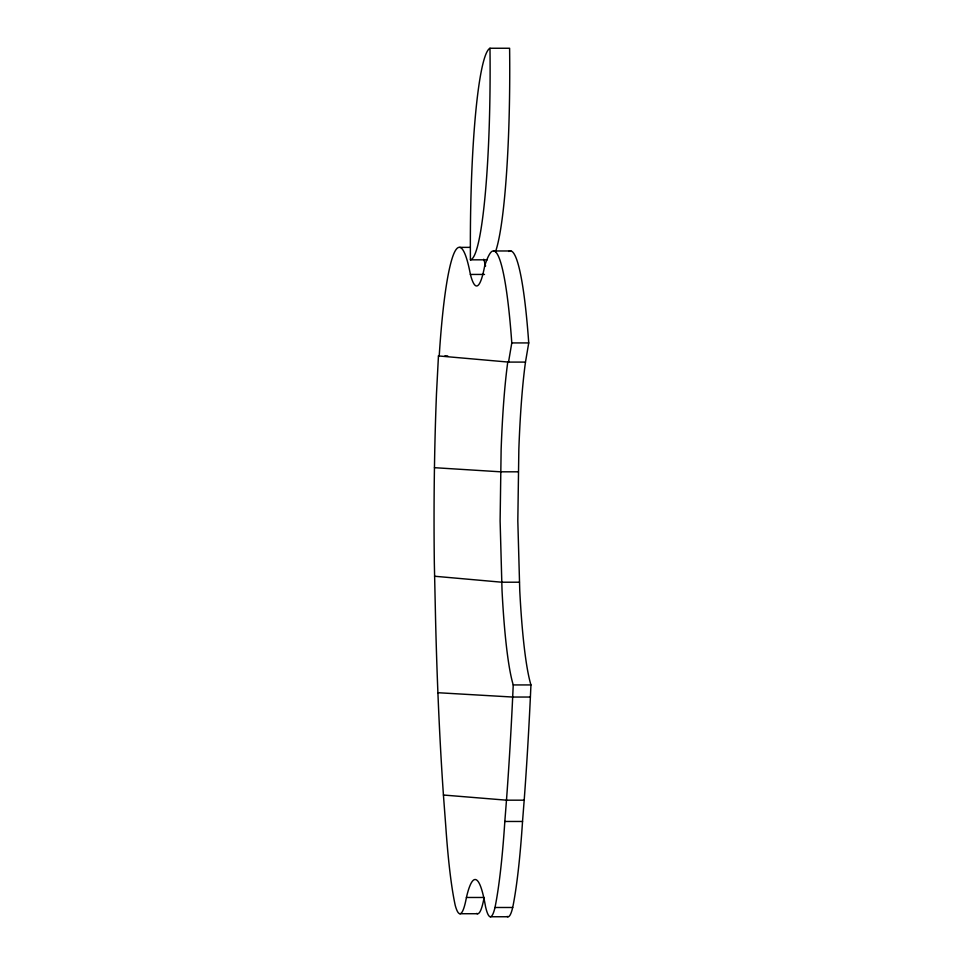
<?xml version="1.0" encoding="UTF-8"?>
<svg xmlns="http://www.w3.org/2000/svg" width="965" height="965" viewBox="0 0 965 965"><rect width="100%" height="100%" fill="white"/><g stroke="black" fill="none" stroke-linecap="round" stroke-linejoin="round"><path stroke-width="1.45" d="M508.796 251.467A209.236 22.135 -90 0 1 528.736 342.925L525.479 362.092L507.759 362.092A185.847 19.662 90 0 0 501.137 449.34L500.111 520.883L502.041 590.713A185.847 19.662 -90 0 0 513.235 684.933L512.68 697.044A622.232 65.837 90 0 1 506.48 800.178L504.828 821.468A239.489 25.343 90 0 1 494.997 907.486A108.14 11.447 90 0 1 485.54 906.654A185.968 19.674 -90 0 0 478.013 881.383A198.428 20.989 90 0 0 466.421 897.474A123.206 13.04 -90 0 1 455.227 905.363A222.686 23.558 -90 0 1 445.782 826.342L443.43 795.027A532.668 56.356 -90 0 1 437.905 692.713A532.668 56.356 90 0 1 435.565 619.277L434.334 563.114A354.891 37.551 90 0 1 434.455 467.687A354.891 37.551 -90 0 1 436.482 393.72L438.46 355.928L439.22 355.928L439.678 348.92A227.704 24.089 90 0 1 452.127 258.439A214.809 22.726 -90 0 1 470.401 274.434L484.514 274.434M507.156 916.4A108.14 11.447 90 0 0 512.705 907.486A239.489 25.343 -90 0 0 522.535 821.468L524.188 800.178A622.232 65.837 90 0 0 530.388 697.044L530.943 684.933A185.847 19.662 -90 0 1 519.761 590.713L517.819 520.883L518.844 449.34A185.847 19.662 -90 0 1 525.479 362.092M470.401 274.434A155.112 16.417 90 0 0 484.671 265.978A313.275 33.148 90 0 1 489.762 253.855A209.236 22.135 -90 0 1 511.788 342.925L508.531 362.092L438.46 355.928M487.253 259.826L470.425 259.826A189.429 20.048 90 0 0 489.979 48.25L509.604 48.25A189.429 20.048 90 0 1 495.552 251.624M459.871 247.366L469.75 247.366M493.959 250.972L510.907 250.972M511.788 342.925L528.736 342.925M444.877 355.928L447.7 355.928M518.277 471.813L500.57 471.813L434.455 467.687M519.423 582.209L501.716 582.209L434.552 576.238M513.235 684.933L530.943 684.933M530.388 697.044L512.68 697.044L437.905 692.713M524.188 800.178L506.48 800.178L443.43 795.027M504.828 821.468L522.535 821.468M466.421 897.474L484.128 897.474A123.206 13.04 90 0 1 476.698 913.385M494.997 907.486L512.705 907.486M459.955 913.722L477.663 913.722M490.256 916.75L507.964 916.75M483.755 259.235A214.809 22.726 90 0 1 485.588 266.099M470.425 259.826A195.835 20.723 -90 0 1 489.979 48.25"/></g></svg>
